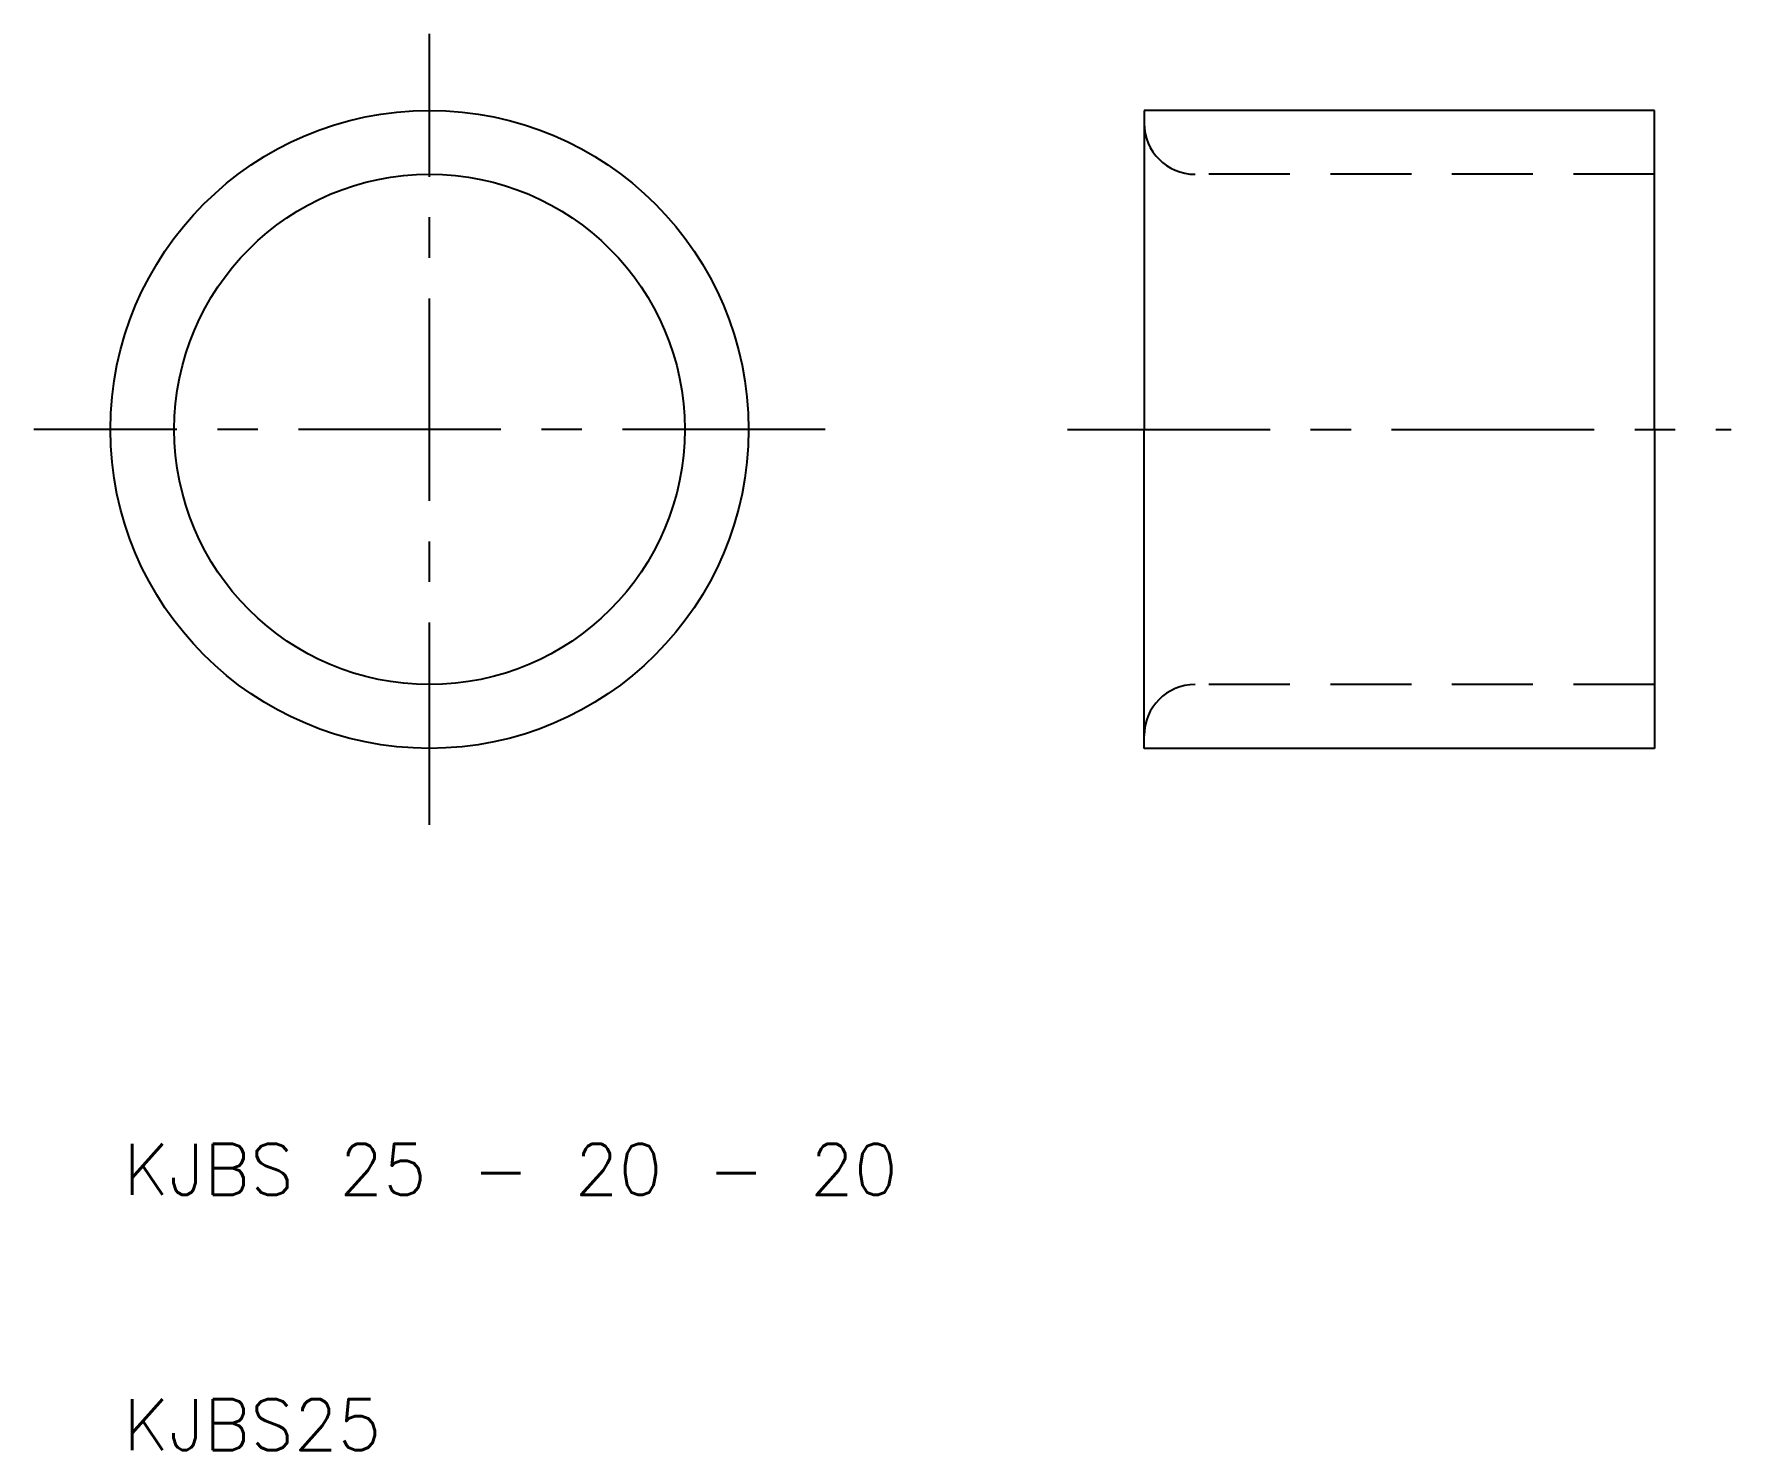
# Model space of a CAD drawing. Extents: x 6.5 to 73, y 10 to 65.5.
import ezdxf

# ---------------------------------------------------------------- set-up
doc = ezdxf.new("R2010")
doc.units = 0
doc.header["$LTSCALE"] = 0.25
doc.linetypes.add('CENTER', pattern=[50.8, 31.75, -6.35, 6.35, -6.35])
doc.linetypes.add('DASHED', pattern=[19.05, 12.7, -6.35])
doc.layers.get('0').update_dxf_attribs({"linetype": 'CONTINUOUS'})
doc.layers.add('CENTER', color=1, linetype='CENTER')
doc.styles.get("Standard").update_dxf_attribs({"font": 'txt.shx', "bigfont": 'extfont.shx'})

msp = doc.modelspace()

# ---------------------------------------------------------------- linework, layer by layer
for p, q in [((50, 62.5), (50, 50)), ((70, 62.5), (50, 62.5)), ((70, 50), (70, 62.5)), ((50, 37.5), (50, 50)), ((70, 50), (70, 37.5)), ((70, 37.5), (50, 37.5))]:
    msp.add_line(p, q)
at = {"color": 3, "linetype": 'DASHED'}
for p, q in [((70, 60), (52, 60)), ((70, 40), (52, 40))]:
    msp.add_line(p, q, dxfattribs=at)
for radius in [12.5, 10]:
    msp.add_circle((22, 50), radius)
for centre, start, end in [((52, 62), 180, 270), ((52, 38), 90, 180)]:
    msp.add_arc(centre, 2, start, end, dxfattribs=at)
at = {"layer": 'CENTER', "color": 1, "linetype": 'CENTER'}
for p, q in [((22, 34.5), (22, 65.5)), ((37.5, 50), (6.5, 50)), ((47, 50), (73, 50))]:
    msp.add_line(p, q, dxfattribs=at)

# ---------------------------------------------------------------- texts
for s, p in [('KJBS 25 - 20 - 20', (10, 20)), ('KJBS25', (10, 10))]:
    msp.add_text(s, height=2).set_placement(p)

doc.saveas('drawing.dxf')
